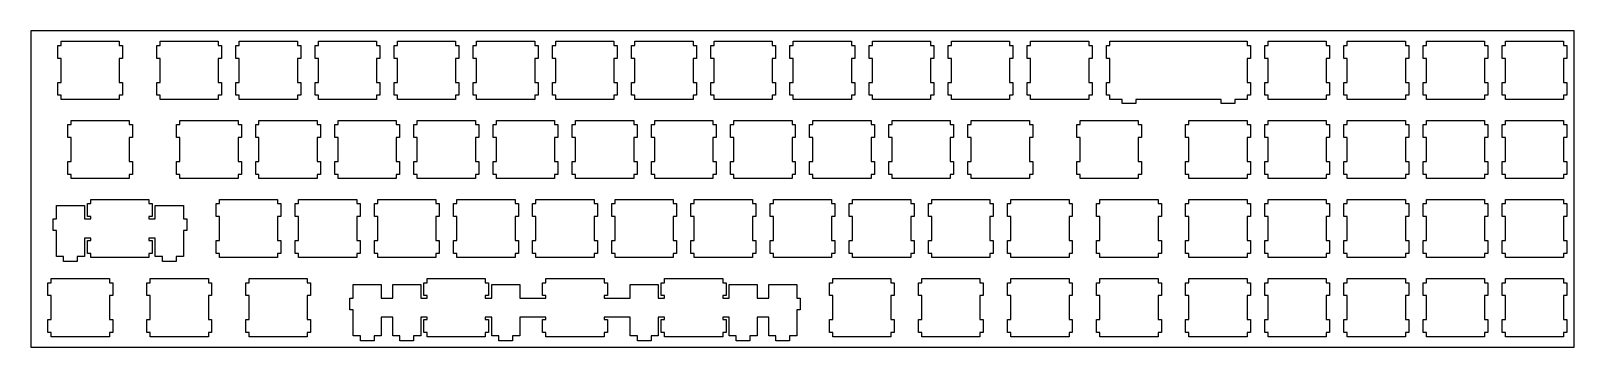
# Model space of a CAD drawing. Header units: millimetres. Extents: x 0 to 372, y 0 to 76.
import ezdxf

# ---------------------------------------------------------------- set-up
doc = ezdxf.new("R2010")
doc.units = ezdxf.units.MM
doc.layers.get('0').update_dxf_attribs({"linetype": 'CONTINUOUS'})

msp = doc.modelspace()

# ---------------------------------------------------------------- linework, layer by layer
for points in [[(371.57, 76.2801), (0.09508, 76.2801), (0.09508, 0.07993), (371.57, 0.07993)], [(22.1823, 60.755), (21.3817, 60.755), (21.3817, 59.756), (7.38216, 59.756), (7.38216, 60.755), (6.58153, 60.755), (6.58153, 63.8556), (7.38216, 63.8556), (7.38216, 69.6556), (6.58153, 69.6556), (6.58153, 72.7548), (7.38216, 72.7548), (7.38216, 73.7553), (21.3817, 73.7553), (21.3817, 72.7548), (22.1823, 72.7548), (22.1823, 69.6556), (21.3817, 69.6556), (21.3817, 63.8556), (22.1823, 63.8556)], [(45.194, 72.7548), (45.9948, 72.7548), (45.9948, 69.6556), (45.194, 69.6556), (45.194, 63.8556), (45.9948, 63.8556), (45.9948, 60.755), (45.194, 60.755), (45.194, 59.756), (31.1947, 59.756), (31.1947, 60.755), (30.3954, 60.755), (30.3954, 63.8556), (31.1947, 63.8556), (31.1947, 69.6556), (30.3954, 69.6556), (30.3954, 72.7548), (31.1947, 72.7548), (31.1947, 73.7553), (45.194, 73.7553)], [(49.4453, 63.8556), (50.2447, 63.8556), (50.2447, 69.6556), (49.4453, 69.6556), (49.4453, 72.7548), (50.2447, 72.7548), (50.2447, 73.7553), (64.244, 73.7553), (64.244, 72.7548), (65.0448, 72.7548), (65.0448, 69.6556), (64.244, 69.6556), (64.244, 63.8556), (65.0448, 63.8556), (65.0448, 60.755), (64.244, 60.755), (64.244, 59.756), (50.2447, 59.756), (50.2447, 60.755), (49.4453, 60.755)], [(68.4953, 72.7548), (69.2947, 72.7548), (69.2947, 73.7553), (83.294, 73.7553), (83.294, 72.7548), (84.0948, 72.7548), (84.0948, 69.6556), (83.294, 69.6556), (83.294, 63.8556), (84.0948, 63.8556), (84.0948, 60.755), (83.294, 60.755), (83.294, 59.756), (69.2947, 59.756), (69.2947, 60.755), (68.4953, 60.755), (68.4953, 63.8556), (69.2947, 63.8556), (69.2947, 69.6556), (68.4953, 69.6556)], [(88.3447, 63.8556), (88.3447, 69.6556), (87.5453, 69.6556), (87.5453, 72.7548), (88.3447, 72.7548), (88.3447, 73.7553), (102.344, 73.7553), (102.344, 72.7548), (103.145, 72.7548), (103.145, 69.6556), (102.344, 69.6556), (102.344, 63.8556), (103.145, 63.8556), (103.145, 60.755), (102.344, 60.755), (102.344, 59.756), (88.3447, 59.756), (88.3447, 60.755), (87.5453, 60.755), (87.5453, 63.8556)], [(106.595, 63.8556), (107.395, 63.8556), (107.395, 69.6556), (106.595, 69.6556), (106.595, 72.7548), (107.395, 72.7548), (107.395, 73.7553), (121.394, 73.7553), (121.394, 72.7548), (122.195, 72.7548), (122.195, 69.6556), (121.394, 69.6556), (121.394, 63.8556), (122.195, 63.8556), (122.195, 60.755), (121.394, 60.755), (121.394, 59.756), (107.395, 59.756), (107.395, 60.755), (106.595, 60.755)], [(140.444, 63.8556), (141.245, 63.8556), (141.245, 60.755), (140.444, 60.755), (140.444, 59.756), (126.445, 59.756), (126.445, 60.755), (125.644, 60.755), (125.644, 63.8556), (126.445, 63.8556), (126.445, 69.6556), (125.644, 69.6556), (125.644, 72.7548), (126.445, 72.7548), (126.445, 73.7553), (140.444, 73.7553), (140.444, 72.7548), (141.245, 72.7548), (141.245, 69.6556), (140.444, 69.6556)], [(145.495, 59.756), (145.495, 60.755), (144.695, 60.755), (144.695, 63.8556), (145.495, 63.8556), (145.495, 69.6556), (144.695, 69.6556), (144.695, 72.7548), (145.495, 72.7548), (145.495, 73.7553), (159.494, 73.7553), (159.494, 72.7548), (160.295, 72.7548), (160.295, 69.6556), (159.494, 69.6556), (159.494, 63.8556), (160.295, 63.8556), (160.295, 60.755), (159.494, 60.755), (159.494, 59.756)], [(178.544, 59.756), (164.545, 59.756), (164.545, 60.755), (163.745, 60.755), (163.745, 63.8556), (164.545, 63.8556), (164.545, 69.6556), (163.745, 69.6556), (163.745, 72.7548), (164.545, 72.7548), (164.545, 73.7553), (178.544, 73.7553), (178.544, 72.7548), (179.345, 72.7548), (179.345, 69.6556), (178.544, 69.6556), (178.544, 63.8556), (179.345, 63.8556), (179.345, 60.755), (178.544, 60.755)], [(182.795, 69.6556), (182.795, 72.7548), (183.595, 72.7548), (183.595, 73.7553), (197.594, 73.7553), (197.594, 72.7548), (198.395, 72.7548), (198.395, 69.6556), (197.594, 69.6556), (197.594, 63.8556), (198.395, 63.8556), (198.395, 60.755), (197.594, 60.755), (197.594, 59.756), (183.595, 59.756), (183.595, 60.755), (182.795, 60.755), (182.795, 63.8556), (183.595, 63.8556), (183.595, 69.6556)], [(217.445, 72.7548), (217.445, 69.6556), (216.644, 69.6556), (216.644, 63.8556), (217.445, 63.8556), (217.445, 60.755), (216.644, 60.755), (216.644, 59.756), (202.645, 59.756), (202.645, 60.755), (201.845, 60.755), (201.845, 63.8556), (202.645, 63.8556), (202.645, 69.6556), (201.845, 69.6556), (201.845, 72.7548), (202.645, 72.7548), (202.645, 73.7553), (216.644, 73.7553), (216.644, 72.7548)], [(220.895, 72.7548), (221.695, 72.7548), (221.695, 73.7553), (235.694, 73.7553), (235.694, 72.7548), (236.495, 72.7548), (236.495, 69.6556), (235.694, 69.6556), (235.694, 63.8556), (236.495, 63.8556), (236.495, 60.755), (235.694, 60.755), (235.694, 59.756), (221.695, 59.756), (221.695, 60.755), (220.895, 60.755), (220.895, 63.8556), (221.695, 63.8556), (221.695, 69.6556), (220.895, 69.6556)], [(239.945, 63.8556), (240.745, 63.8556), (240.745, 69.6556), (239.945, 69.6556), (239.945, 72.7548), (240.745, 72.7548), (240.745, 73.7553), (254.744, 73.7553), (254.744, 72.7548), (255.545, 72.7548), (255.545, 69.6556), (254.744, 69.6556), (254.744, 63.8556), (255.545, 63.8556), (255.545, 60.755), (254.744, 60.755), (254.744, 59.756), (240.745, 59.756), (240.745, 60.755), (239.945, 60.755)], [(258.995, 72.7548), (259.795, 72.7548), (259.795, 73.7553), (292.844, 73.7553), (292.844, 72.7548), (293.645, 72.7548), (293.645, 69.6556), (292.844, 69.6556), (292.844, 63.8556), (293.645, 63.8556), (293.645, 60.755), (292.844, 60.755), (292.844, 59.756), (289.87, 59.756), (289.87, 58.7858), (286.57, 58.7858), (286.57, 59.756), (266.07, 59.756), (266.07, 58.7858), (262.77, 58.7858), (262.77, 59.756), (259.795, 59.756), (259.795, 60.755), (258.995, 60.755), (258.995, 63.8556), (259.795, 63.8556), (259.795, 69.6556), (258.995, 69.6556)], [(311.894, 72.7548), (312.695, 72.7548), (312.695, 69.6556), (311.894, 69.6556), (311.894, 63.8556), (312.695, 63.8556), (312.695, 60.755), (311.894, 60.755), (311.894, 59.756), (297.895, 59.756), (297.895, 60.755), (297.095, 60.755), (297.095, 63.8556), (297.895, 63.8556), (297.895, 69.6556), (297.095, 69.6556), (297.095, 72.7548), (297.895, 72.7548), (297.895, 73.7553), (311.894, 73.7553)], [(331.745, 69.6556), (330.944, 69.6556), (330.944, 63.8556), (331.745, 63.8556), (331.745, 60.755), (330.944, 60.755), (330.944, 59.756), (316.945, 59.756), (316.945, 60.755), (316.145, 60.755), (316.145, 63.8556), (316.945, 63.8556), (316.945, 69.6556), (316.145, 69.6556), (316.145, 72.7548), (316.945, 72.7548), (316.945, 73.7553), (330.944, 73.7553), (330.944, 72.7548), (331.745, 72.7548)], [(335.195, 72.7548), (335.995, 72.7548), (335.995, 73.7553), (349.994, 73.7553), (349.994, 72.7548), (350.795, 72.7548), (350.795, 69.6556), (349.994, 69.6556), (349.994, 63.8556), (350.795, 63.8556), (350.795, 60.755), (349.994, 60.755), (349.994, 59.756), (335.995, 59.756), (335.995, 60.755), (335.195, 60.755), (335.195, 63.8556), (335.995, 63.8556), (335.995, 69.6556), (335.195, 69.6556)], [(355.046, 72.7548), (355.046, 73.7553), (369.044, 73.7553), (369.044, 72.7548), (369.845, 72.7548), (369.845, 69.6556), (369.044, 69.6556), (369.044, 63.8556), (369.845, 63.8556), (369.845, 60.755), (369.044, 60.755), (369.044, 59.756), (355.046, 59.756), (355.046, 60.755), (354.245, 60.755), (354.245, 63.8556), (355.046, 63.8556), (355.046, 69.6556), (354.245, 69.6556), (354.245, 72.7548)], [(23.7629, 50.6056), (23.7629, 44.8056), (24.5622, 44.8056), (24.5622, 41.705), (23.7629, 41.705), (23.7629, 40.706), (9.76341, 40.706), (9.76341, 41.705), (8.96278, 41.705), (8.96278, 44.8056), (9.76341, 44.8056), (9.76341, 50.6056), (8.96278, 50.6056), (8.96278, 53.7048), (9.76341, 53.7048), (9.76341, 54.7053), (23.7629, 54.7053), (23.7629, 53.7048), (24.5622, 53.7048), (24.5622, 50.6056)], [(35.9572, 44.8056), (35.9572, 50.6056), (35.1565, 50.6056), (35.1565, 53.7048), (35.9572, 53.7048), (35.9572, 54.7053), (49.9565, 54.7053), (49.9565, 53.7048), (50.7573, 53.7048), (50.7573, 50.6056), (49.9565, 50.6056), (49.9565, 44.8056), (50.7573, 44.8056), (50.7573, 41.705), (49.9565, 41.705), (49.9565, 40.706), (35.9572, 40.706), (35.9572, 41.705), (35.1565, 41.705), (35.1565, 44.8056)], [(55.0072, 40.706), (55.0072, 41.705), (54.2064, 41.705), (54.2064, 44.8056), (55.0072, 44.8056), (55.0072, 50.6056), (54.2064, 50.6056), (54.2064, 53.7048), (55.0072, 53.7048), (55.0072, 54.7053), (69.0065, 54.7053), (69.0065, 53.7048), (69.8073, 53.7048), (69.8073, 50.6056), (69.0065, 50.6056), (69.0065, 44.8056), (69.8073, 44.8056), (69.8073, 41.705), (69.0065, 41.705), (69.0065, 40.706)], [(88.8573, 44.8056), (88.8573, 41.705), (88.0565, 41.705), (88.0565, 40.706), (74.0572, 40.706), (74.0572, 41.705), (73.2564, 41.705), (73.2564, 44.8056), (74.0572, 44.8056), (74.0572, 50.6056), (73.2564, 50.6056), (73.2564, 53.7048), (74.0572, 53.7048), (74.0572, 54.7053), (88.0565, 54.7053), (88.0565, 53.7048), (88.8573, 53.7048), (88.8573, 50.6056), (88.0565, 50.6056), (88.0565, 44.8056)], [(92.3064, 41.705), (92.3064, 44.8056), (93.1072, 44.8056), (93.1072, 50.6056), (92.3064, 50.6056), (92.3064, 53.7048), (93.1072, 53.7048), (93.1072, 54.7053), (107.107, 54.7053), (107.107, 53.7048), (107.907, 53.7048), (107.907, 50.6056), (107.107, 50.6056), (107.107, 44.8056), (107.907, 44.8056), (107.907, 41.705), (107.107, 41.705), (107.107, 40.706), (93.1072, 40.706), (93.1072, 41.705)], [(111.356, 44.8056), (112.157, 44.8056), (112.157, 50.6056), (111.356, 50.6056), (111.356, 53.7048), (112.157, 53.7048), (112.157, 54.7053), (126.157, 54.7053), (126.157, 53.7048), (126.957, 53.7048), (126.957, 50.6056), (126.157, 50.6056), (126.157, 44.8056), (126.957, 44.8056), (126.957, 41.705), (126.157, 41.705), (126.157, 40.706), (112.157, 40.706), (112.157, 41.705), (111.356, 41.705)], [(130.406, 53.7048), (131.207, 53.7048), (131.207, 54.7053), (145.207, 54.7053), (145.207, 53.7048), (146.007, 53.7048), (146.007, 50.6056), (145.207, 50.6056), (145.207, 44.8056), (146.007, 44.8056), (146.007, 41.705), (145.207, 41.705), (145.207, 40.706), (131.207, 40.706), (131.207, 41.705), (130.406, 41.705), (130.406, 44.8056), (131.207, 44.8056), (131.207, 50.6056), (130.406, 50.6056)], [(165.057, 50.6056), (164.257, 50.6056), (164.257, 44.8056), (165.057, 44.8056), (165.057, 41.705), (164.257, 41.705), (164.257, 40.706), (150.257, 40.706), (150.257, 41.705), (149.456, 41.705), (149.456, 44.8056), (150.257, 44.8056), (150.257, 50.6056), (149.456, 50.6056), (149.456, 53.7048), (150.257, 53.7048), (150.257, 54.7053), (164.257, 54.7053), (164.257, 53.7048), (165.057, 53.7048)], [(183.307, 53.7048), (184.107, 53.7048), (184.107, 50.6056), (183.307, 50.6056), (183.307, 44.8056), (184.107, 44.8056), (184.107, 41.705), (183.307, 41.705), (183.307, 40.706), (169.307, 40.706), (169.307, 41.705), (168.506, 41.705), (168.506, 44.8056), (169.307, 44.8056), (169.307, 50.6056), (168.506, 50.6056), (168.506, 53.7048), (169.307, 53.7048), (169.307, 54.7053), (183.307, 54.7053)], [(188.357, 53.7048), (188.357, 54.7053), (202.357, 54.7053), (202.357, 53.7048), (203.157, 53.7048), (203.157, 50.6056), (202.357, 50.6056), (202.357, 44.8056), (203.157, 44.8056), (203.157, 41.705), (202.357, 41.705), (202.357, 40.706), (188.357, 40.706), (188.357, 41.705), (187.556, 41.705), (187.556, 44.8056), (188.357, 44.8056), (188.357, 50.6056), (187.556, 50.6056), (187.556, 53.7048)], [(207.407, 50.6056), (206.606, 50.6056), (206.606, 53.7048), (207.407, 53.7048), (207.407, 54.7053), (221.407, 54.7053), (221.407, 53.7048), (222.207, 53.7048), (222.207, 50.6056), (221.407, 50.6056), (221.407, 44.8056), (222.207, 44.8056), (222.207, 41.705), (221.407, 41.705), (221.407, 40.706), (207.407, 40.706), (207.407, 41.705), (206.606, 41.705), (206.606, 44.8056), (207.407, 44.8056)], [(240.457, 53.7048), (241.257, 53.7048), (241.257, 50.6056), (240.457, 50.6056), (240.457, 44.8056), (241.257, 44.8056), (241.257, 41.705), (240.457, 41.705), (240.457, 40.706), (226.457, 40.706), (226.457, 41.705), (225.656, 41.705), (225.656, 44.8056), (226.457, 44.8056), (226.457, 50.6056), (225.656, 50.6056), (225.656, 53.7048), (226.457, 53.7048), (226.457, 54.7053), (240.457, 54.7053)], [(266.65, 41.705), (266.65, 40.706), (252.65, 40.706), (252.65, 41.705), (251.85, 41.705), (251.85, 44.8056), (252.65, 44.8056), (252.65, 50.6056), (251.85, 50.6056), (251.85, 53.7048), (252.65, 53.7048), (252.65, 54.7053), (266.65, 54.7053), (266.65, 53.7048), (267.451, 53.7048), (267.451, 50.6056), (266.65, 50.6056), (266.65, 44.8056), (267.451, 44.8056), (267.451, 41.705)], [(292.844, 50.6056), (292.844, 44.8056), (293.645, 44.8056), (293.645, 41.705), (292.844, 41.705), (292.844, 40.706), (278.845, 40.706), (278.845, 41.705), (278.045, 41.705), (278.045, 44.8056), (278.845, 44.8056), (278.845, 50.6056), (278.045, 50.6056), (278.045, 53.7048), (278.845, 53.7048), (278.845, 54.7053), (292.844, 54.7053), (292.844, 53.7048), (293.645, 53.7048), (293.645, 50.6056)], [(311.894, 41.705), (311.894, 40.706), (297.895, 40.706), (297.895, 41.705), (297.095, 41.705), (297.095, 44.8056), (297.895, 44.8056), (297.895, 50.6056), (297.095, 50.6056), (297.095, 53.7048), (297.895, 53.7048), (297.895, 54.7053), (311.894, 54.7053), (311.894, 53.7048), (312.695, 53.7048), (312.695, 50.6056), (311.894, 50.6056), (311.894, 44.8056), (312.695, 44.8056), (312.695, 41.705)], [(316.945, 40.706), (316.945, 41.705), (316.145, 41.705), (316.145, 44.8056), (316.945, 44.8056), (316.945, 50.6056), (316.145, 50.6056), (316.145, 53.7048), (316.945, 53.7048), (316.945, 54.7053), (330.944, 54.7053), (330.944, 53.7048), (331.745, 53.7048), (331.745, 50.6056), (330.944, 50.6056), (330.944, 44.8056), (331.745, 44.8056), (331.745, 41.705), (330.944, 41.705), (330.944, 40.706)], [(335.995, 44.8056), (335.995, 50.6056), (335.195, 50.6056), (335.195, 53.7048), (335.995, 53.7048), (335.995, 54.7053), (349.994, 54.7053), (349.994, 53.7048), (350.795, 53.7048), (350.795, 50.6056), (349.994, 50.6056), (349.994, 44.8056), (350.795, 44.8056), (350.795, 41.705), (349.994, 41.705), (349.994, 40.706), (335.995, 40.706), (335.995, 41.705), (335.195, 41.705), (335.195, 44.8056)], [(369.044, 44.8056), (369.845, 44.8056), (369.845, 41.705), (369.044, 41.705), (369.044, 40.706), (355.046, 40.706), (355.046, 41.705), (354.245, 41.705), (354.245, 44.8056), (355.046, 44.8056), (355.046, 50.6056), (354.245, 50.6056), (354.245, 53.7048), (355.046, 53.7048), (355.046, 54.7053), (369.044, 54.7053), (369.044, 53.7048), (369.845, 53.7048), (369.845, 50.6056), (369.044, 50.6056)], [(14.5259, 34.6549), (14.5259, 35.6553), (28.5254, 35.6553), (28.5254, 34.6549), (29.326, 34.6549), (29.326, 31.5557), (28.5254, 31.5557), (28.5254, 30.9549), (30.0509, 30.9549), (30.0509, 34.185), (36.8004, 34.185), (36.8004, 30.9549), (37.6259, 30.9549), (37.6259, 28.1547), (36.8004, 28.1547), (36.8004, 21.886), (35.0752, 21.886), (35.0752, 20.6857), (31.7762, 20.6857), (31.7762, 21.886), (30.0509, 21.886), (30.0509, 26.355), (28.5254, 26.355), (28.5254, 25.7555), (29.326, 25.7555), (29.326, 22.655), (28.5254, 22.655), (28.5254, 21.6559), (14.5259, 21.6559), (14.5259, 22.655), (13.7253, 22.655), (13.7253, 25.7555), (14.5259, 25.7555), (14.5259, 26.355), (13.0004, 26.355), (13.0004, 21.886), (11.2751, 21.886), (11.2751, 20.6857), (7.97609, 20.6857), (7.97609, 21.886), (6.2508, 21.886), (6.2508, 28.1547), (5.42533, 28.1547), (5.42533, 30.9549), (6.2508, 30.9549), (6.2508, 34.185), (13.0004, 34.185), (13.0004, 30.9549), (14.5259, 30.9549), (14.5259, 31.5557), (13.7253, 31.5557), (13.7253, 34.6549)], [(44.6814, 22.655), (44.6814, 25.7555), (45.4822, 25.7555), (45.4822, 31.5557), (44.6814, 31.5557), (44.6814, 34.6549), (45.4822, 34.6549), (45.4822, 35.6553), (59.4815, 35.6553), (59.4815, 34.6549), (60.2823, 34.6549), (60.2823, 31.5557), (59.4815, 31.5557), (59.4815, 25.7555), (60.2823, 25.7555), (60.2823, 22.655), (59.4815, 22.655), (59.4815, 21.6559), (45.4822, 21.6559), (45.4822, 22.655)], [(78.5315, 31.5557), (78.5315, 25.7555), (79.3323, 25.7555), (79.3323, 22.655), (78.5315, 22.655), (78.5315, 21.6559), (64.5322, 21.6559), (64.5322, 22.655), (63.7314, 22.655), (63.7314, 25.7555), (64.5322, 25.7555), (64.5322, 31.5557), (63.7314, 31.5557), (63.7314, 34.6549), (64.5322, 34.6549), (64.5322, 35.6553), (78.5315, 35.6553), (78.5315, 34.6549), (79.3323, 34.6549), (79.3323, 31.5557)], [(83.5822, 31.5557), (82.7814, 31.5557), (82.7814, 34.6549), (83.5822, 34.6549), (83.5822, 35.6553), (97.5815, 35.6553), (97.5815, 34.6549), (98.3823, 34.6549), (98.3823, 31.5557), (97.5815, 31.5557), (97.5815, 25.7555), (98.3823, 25.7555), (98.3823, 22.655), (97.5815, 22.655), (97.5815, 21.6559), (83.5822, 21.6559), (83.5822, 22.655), (82.7814, 22.655), (82.7814, 25.7555), (83.5822, 25.7555)], [(117.432, 31.5557), (116.632, 31.5557), (116.632, 25.7555), (117.432, 25.7555), (117.432, 22.655), (116.632, 22.655), (116.632, 21.6559), (102.632, 21.6559), (102.632, 22.655), (101.831, 22.655), (101.831, 25.7555), (102.632, 25.7555), (102.632, 31.5557), (101.831, 31.5557), (101.831, 34.6549), (102.632, 34.6549), (102.632, 35.6553), (116.632, 35.6553), (116.632, 34.6549), (117.432, 34.6549)], [(120.881, 25.7555), (121.682, 25.7555), (121.682, 31.5557), (120.881, 31.5557), (120.881, 34.6549), (121.682, 34.6549), (121.682, 35.6553), (135.682, 35.6553), (135.682, 34.6549), (136.482, 34.6549), (136.482, 31.5557), (135.682, 31.5557), (135.682, 25.7555), (136.482, 25.7555), (136.482, 22.655), (135.682, 22.655), (135.682, 21.6559), (121.682, 21.6559), (121.682, 22.655), (120.881, 22.655)], [(155.532, 25.7555), (155.532, 22.655), (154.732, 22.655), (154.732, 21.6559), (140.732, 21.6559), (140.732, 22.655), (139.931, 22.655), (139.931, 25.7555), (140.732, 25.7555), (140.732, 31.5557), (139.931, 31.5557), (139.931, 34.6549), (140.732, 34.6549), (140.732, 35.6553), (154.732, 35.6553), (154.732, 34.6549), (155.532, 34.6549), (155.532, 31.5557), (154.732, 31.5557), (154.732, 25.7555)], [(158.981, 34.6549), (159.782, 34.6549), (159.782, 35.6553), (173.782, 35.6553), (173.782, 34.6549), (174.582, 34.6549), (174.582, 31.5557), (173.782, 31.5557), (173.782, 25.7555), (174.582, 25.7555), (174.582, 22.655), (173.782, 22.655), (173.782, 21.6559), (159.782, 21.6559), (159.782, 22.655), (158.981, 22.655), (158.981, 25.7555), (159.782, 25.7555), (159.782, 31.5557), (158.981, 31.5557)], [(178.832, 21.6559), (178.832, 22.655), (178.031, 22.655), (178.031, 25.7555), (178.832, 25.7555), (178.832, 31.5557), (178.031, 31.5557), (178.031, 34.6549), (178.832, 34.6549), (178.832, 35.6553), (192.832, 35.6553), (192.832, 34.6549), (193.632, 34.6549), (193.632, 31.5557), (192.832, 31.5557), (192.832, 25.7555), (193.632, 25.7555), (193.632, 22.655), (192.832, 22.655), (192.832, 21.6559)], [(211.882, 35.6553), (211.882, 34.6549), (212.682, 34.6549), (212.682, 31.5557), (211.882, 31.5557), (211.882, 25.7555), (212.682, 25.7555), (212.682, 22.655), (211.882, 22.655), (211.882, 21.6559), (197.882, 21.6559), (197.882, 22.655), (197.081, 22.655), (197.081, 25.7555), (197.882, 25.7555), (197.882, 31.5557), (197.081, 31.5557), (197.081, 34.6549), (197.882, 34.6549), (197.882, 35.6553)], [(216.131, 31.5557), (216.131, 34.6549), (216.932, 34.6549), (216.932, 35.6553), (230.932, 35.6553), (230.932, 34.6549), (231.732, 34.6549), (231.732, 31.5557), (230.932, 31.5557), (230.932, 25.7555), (231.732, 25.7555), (231.732, 22.655), (230.932, 22.655), (230.932, 21.6559), (216.932, 21.6559), (216.932, 22.655), (216.131, 22.655), (216.131, 25.7555), (216.932, 25.7555), (216.932, 31.5557)], [(235.982, 22.655), (235.181, 22.655), (235.181, 25.7555), (235.982, 25.7555), (235.982, 31.5557), (235.181, 31.5557), (235.181, 34.6549), (235.982, 34.6549), (235.982, 35.6553), (249.982, 35.6553), (249.982, 34.6549), (250.782, 34.6549), (250.782, 31.5557), (249.982, 31.5557), (249.982, 25.7555), (250.782, 25.7555), (250.782, 22.655), (249.982, 22.655), (249.982, 21.6559), (235.982, 21.6559)], [(257.413, 34.6549), (257.413, 35.6553), (271.413, 35.6553), (271.413, 34.6549), (272.212, 34.6549), (272.212, 31.5557), (271.413, 31.5557), (271.413, 25.7555), (272.212, 25.7555), (272.212, 22.655), (271.413, 22.655), (271.413, 21.6559), (257.413, 21.6559), (257.413, 22.655), (256.611, 22.655), (256.611, 25.7555), (257.413, 25.7555), (257.413, 31.5557), (256.611, 31.5557), (256.611, 34.6549)], [(292.844, 34.6549), (293.645, 34.6549), (293.645, 31.5557), (292.844, 31.5557), (292.844, 25.7555), (293.645, 25.7555), (293.645, 22.655), (292.844, 22.655), (292.844, 21.6559), (278.845, 21.6559), (278.845, 22.655), (278.045, 22.655), (278.045, 25.7555), (278.845, 25.7555), (278.845, 31.5557), (278.045, 31.5557), (278.045, 34.6549), (278.845, 34.6549), (278.845, 35.6553), (292.844, 35.6553)], [(297.895, 31.5557), (297.095, 31.5557), (297.095, 34.6549), (297.895, 34.6549), (297.895, 35.6553), (311.894, 35.6553), (311.894, 34.6549), (312.695, 34.6549), (312.695, 31.5557), (311.894, 31.5557), (311.894, 25.7555), (312.695, 25.7555), (312.695, 22.655), (311.894, 22.655), (311.894, 21.6559), (297.895, 21.6559), (297.895, 22.655), (297.095, 22.655), (297.095, 25.7555), (297.895, 25.7555)], [(316.945, 34.6549), (316.945, 35.6553), (330.944, 35.6553), (330.944, 34.6549), (331.745, 34.6549), (331.745, 31.5557), (330.944, 31.5557), (330.944, 25.7555), (331.745, 25.7555), (331.745, 22.655), (330.944, 22.655), (330.944, 21.6559), (316.945, 21.6559), (316.945, 22.655), (316.145, 22.655), (316.145, 25.7555), (316.945, 25.7555), (316.945, 31.5557), (316.145, 31.5557), (316.145, 34.6549)], [(349.994, 21.6559), (335.995, 21.6559), (335.995, 22.655), (335.195, 22.655), (335.195, 25.7555), (335.995, 25.7555), (335.995, 31.5557), (335.195, 31.5557), (335.195, 34.6549), (335.995, 34.6549), (335.995, 35.6553), (349.994, 35.6553), (349.994, 34.6549), (350.795, 34.6549), (350.795, 31.5557), (349.994, 31.5557), (349.994, 25.7555), (350.795, 25.7555), (350.795, 22.655), (349.994, 22.655)], [(355.046, 35.6553), (369.044, 35.6553), (369.044, 34.6549), (369.845, 34.6549), (369.845, 31.5557), (369.044, 31.5557), (369.044, 25.7555), (369.845, 25.7555), (369.845, 22.655), (369.044, 22.655), (369.044, 21.6559), (355.046, 21.6559), (355.046, 22.655), (354.245, 22.655), (354.245, 25.7555), (355.046, 25.7555), (355.046, 31.5557), (354.245, 31.5557), (354.245, 34.6549), (355.046, 34.6549)], [(4.20028, 6.70553), (5.00091, 6.70553), (5.00091, 12.5057), (4.20028, 12.5057), (4.20028, 15.6049), (5.00091, 15.6049), (5.00091, 16.6054), (19.0004, 16.6054), (19.0004, 15.6049), (19.801, 15.6049), (19.801, 12.5057), (19.0004, 12.5057), (19.0004, 6.70553), (19.801, 6.70553), (19.801, 3.60497), (19.0004, 3.60497), (19.0004, 2.60587), (5.00091, 2.60587), (5.00091, 3.60497), (4.20028, 3.60497)], [(28.0128, 15.6049), (28.8134, 15.6049), (28.8134, 16.6054), (42.8128, 16.6054), (42.8128, 15.6049), (43.6122, 15.6049), (43.6122, 12.5057), (42.8128, 12.5057), (42.8128, 6.70553), (43.6122, 6.70553), (43.6122, 3.60497), (42.8128, 3.60497), (42.8128, 2.60587), (28.8134, 2.60587), (28.8134, 3.60497), (28.0128, 3.60497), (28.0128, 6.70553), (28.8134, 6.70553), (28.8134, 12.5057), (28.0128, 12.5057)], [(66.6253, 6.70553), (67.4261, 6.70553), (67.4261, 3.60497), (66.6253, 3.60497), (66.6253, 2.60587), (52.626, 2.60587), (52.626, 3.60497), (51.8252, 3.60497), (51.8252, 6.70553), (52.626, 6.70553), (52.626, 12.5057), (51.8252, 12.5057), (51.8252, 15.6049), (52.626, 15.6049), (52.626, 16.6054), (66.6253, 16.6054), (66.6253, 15.6049), (67.4261, 15.6049), (67.4261, 12.5057), (66.6253, 12.5057)], [(79.412, 1.63573), (79.412, 2.83463), (77.6884, 2.83463), (77.6884, 9.1047), (76.8629, 9.1047), (76.8629, 11.9049), (77.6884, 11.9049), (77.6884, 15.135), (84.4381, 15.135), (84.4381, 11.9049), (87.2134, 11.9049), (87.2134, 15.135), (93.9631, 15.135), (93.9631, 11.9049), (95.4885, 11.9049), (95.4885, 12.5057), (94.6877, 12.5057), (94.6877, 15.6049), (95.4885, 15.6049), (95.4885, 16.6054), (109.488, 16.6054), (109.488, 15.6049), (110.287, 15.6049), (110.287, 12.5057), (109.488, 12.5057), (109.488, 11.9049), (111.014, 11.9049), (111.014, 15.135), (117.763, 15.135), (117.763, 11.9049), (124.062, 11.9049), (124.062, 12.5057), (123.263, 12.5057), (123.263, 15.6049), (124.062, 15.6049), (124.062, 16.6054), (138.063, 16.6054), (138.063, 15.6049), (138.862, 15.6049), (138.862, 12.5057), (138.063, 12.5057), (138.063, 11.9049), (144.363, 11.9049), (144.363, 15.135), (151.113, 15.135), (151.113, 11.9049), (152.638, 11.9049), (152.638, 12.5057), (151.838, 12.5057), (151.838, 15.6049), (152.638, 15.6049), (152.638, 16.6054), (166.638, 16.6054), (166.638, 15.6049), (167.437, 15.6049), (167.437, 12.5057), (166.638, 12.5057), (166.638, 11.9049), (168.164, 11.9049), (168.164, 15.135), (174.913, 15.135), (174.913, 11.9049), (177.689, 11.9049), (177.689, 15.135), (184.438, 15.135), (184.438, 11.9049), (185.262, 11.9049), (185.262, 9.1047), (184.438, 9.1047), (184.438, 2.83463), (182.713, 2.83463), (182.713, 1.63573), (179.412, 1.63573), (179.412, 2.83463), (177.689, 2.83463), (177.689, 7.30497), (174.913, 7.30497), (174.913, 2.83463), (173.188, 2.83463), (173.188, 1.63573), (169.887, 1.63573), (169.887, 2.83463), (168.164, 2.83463), (168.164, 7.30497), (166.638, 7.30497), (166.638, 6.70553), (167.437, 6.70553), (167.437, 3.60497), (166.638, 3.60497), (166.638, 2.60587), (152.638, 2.60587), (152.638, 3.60497), (151.838, 3.60497), (151.838, 6.70553), (152.638, 6.70553), (152.638, 7.30497), (151.113, 7.30497), (151.113, 2.83463), (149.388, 2.83463), (149.388, 1.63573), (146.087, 1.63573), (146.087, 2.83463), (144.363, 2.83463), (144.363, 7.30497), (138.063, 7.30497), (138.063, 6.70553), (138.862, 6.70553), (138.862, 3.60497), (138.063, 3.60497), (138.063, 2.60587), (124.062, 2.60587), (124.062, 3.60497), (123.263, 3.60497), (123.263, 6.70553), (124.062, 6.70553), (124.062, 7.30497), (117.763, 7.30497), (117.763, 2.83463), (116.038, 2.83463), (116.038, 1.63573), (112.737, 1.63573), (112.737, 2.83463), (111.014, 2.83463), (111.014, 7.30497), (109.488, 7.30497), (109.488, 6.70553), (110.287, 6.70553), (110.287, 3.60497), (109.488, 3.60497), (109.488, 2.60587), (95.4885, 2.60587), (95.4885, 3.60497), (94.6877, 3.60497), (94.6877, 6.70553), (95.4885, 6.70553), (95.4885, 7.30497), (93.9631, 7.30497), (93.9631, 2.83463), (92.2376, 2.83463), (92.2376, 1.63573), (88.937, 1.63573), (88.937, 2.83463), (87.2134, 2.83463), (87.2134, 7.30497), (84.4381, 7.30497), (84.4381, 2.83463), (82.7126, 2.83463), (82.7126, 1.63573)], [(207.92, 15.6049), (207.92, 12.5057), (207.119, 12.5057), (207.119, 6.70553), (207.92, 6.70553), (207.92, 3.60497), (207.119, 3.60497), (207.119, 2.60587), (193.118, 2.60587), (193.118, 3.60497), (192.319, 3.60497), (192.319, 6.70553), (193.118, 6.70553), (193.118, 12.5057), (192.319, 12.5057), (192.319, 15.6049), (193.118, 15.6049), (193.118, 16.6054), (207.119, 16.6054), (207.119, 15.6049)], [(228.55, 6.70553), (229.351, 6.70553), (229.351, 3.60497), (228.55, 3.60497), (228.55, 2.60587), (214.551, 2.60587), (214.551, 3.60497), (213.75, 3.60497), (213.75, 6.70553), (214.551, 6.70553), (214.551, 12.5057), (213.75, 12.5057), (213.75, 15.6049), (214.551, 15.6049), (214.551, 16.6054), (228.55, 16.6054), (228.55, 15.6049), (229.351, 15.6049), (229.351, 12.5057), (228.55, 12.5057)], [(235.982, 2.60587), (235.982, 3.60497), (235.181, 3.60497), (235.181, 6.70553), (235.982, 6.70553), (235.982, 12.5057), (235.181, 12.5057), (235.181, 15.6049), (235.982, 15.6049), (235.982, 16.6054), (249.982, 16.6054), (249.982, 15.6049), (250.782, 15.6049), (250.782, 12.5057), (249.982, 12.5057), (249.982, 6.70553), (250.782, 6.70553), (250.782, 3.60497), (249.982, 3.60497), (249.982, 2.60587)], [(272.212, 3.60497), (271.413, 3.60497), (271.413, 2.60587), (257.413, 2.60587), (257.413, 3.60497), (256.611, 3.60497), (256.611, 6.70553), (257.413, 6.70553), (257.413, 12.5057), (256.611, 12.5057), (256.611, 15.6049), (257.413, 15.6049), (257.413, 16.6054), (271.413, 16.6054), (271.413, 15.6049), (272.212, 15.6049), (272.212, 12.5057), (271.413, 12.5057), (271.413, 6.70553), (272.212, 6.70553)], [(278.843, 15.6049), (278.843, 16.6054), (292.844, 16.6054), (292.844, 15.6049), (293.643, 15.6049), (293.643, 12.5057), (292.844, 12.5057), (292.844, 6.70553), (293.643, 6.70553), (293.643, 3.60497), (292.844, 3.60497), (292.844, 2.60587), (278.843, 2.60587), (278.843, 3.60497), (278.044, 3.60497), (278.044, 6.70553), (278.843, 6.70553), (278.843, 12.5057), (278.044, 12.5057), (278.044, 15.6049)], [(297.893, 15.6049), (297.893, 16.6054), (311.894, 16.6054), (311.894, 15.6049), (312.693, 15.6049), (312.693, 12.5057), (311.894, 12.5057), (311.894, 6.70553), (312.693, 6.70553), (312.693, 3.60497), (311.894, 3.60497), (311.894, 2.60587), (297.893, 2.60587), (297.893, 3.60497), (297.094, 3.60497), (297.094, 6.70553), (297.893, 6.70553), (297.893, 12.5057), (297.094, 12.5057), (297.094, 15.6049)], [(331.745, 15.6049), (331.745, 12.5057), (330.944, 12.5057), (330.944, 6.70553), (331.745, 6.70553), (331.745, 3.60497), (330.944, 3.60497), (330.944, 2.60587), (316.943, 2.60587), (316.943, 3.60497), (316.144, 3.60497), (316.144, 6.70553), (316.943, 6.70553), (316.943, 12.5057), (316.144, 12.5057), (316.144, 15.6049), (316.943, 15.6049), (316.943, 16.6054), (330.944, 16.6054), (330.944, 15.6049)], [(349.994, 15.6049), (350.795, 15.6049), (350.795, 12.5057), (349.994, 12.5057), (349.994, 6.70553), (350.795, 6.70553), (350.795, 3.60497), (349.994, 3.60497), (349.994, 2.60587), (335.995, 2.60587), (335.995, 3.60497), (335.194, 3.60497), (335.194, 6.70553), (335.995, 6.70553), (335.995, 12.5057), (335.194, 12.5057), (335.194, 15.6049), (335.995, 15.6049), (335.995, 16.6054), (349.994, 16.6054)], [(355.046, 2.60587), (355.046, 3.60497), (354.245, 3.60497), (354.245, 6.70553), (355.046, 6.70553), (355.046, 12.5057), (354.245, 12.5057), (354.245, 15.6049), (355.046, 15.6049), (355.046, 16.6054), (369.044, 16.6054), (369.044, 15.6049), (369.845, 15.6049), (369.845, 12.5057), (369.044, 12.5057), (369.044, 6.70553), (369.845, 6.70553), (369.845, 3.60497), (369.044, 3.60497), (369.044, 2.60587)]]:
    msp.add_lwpolyline(points, close=True)

doc.saveas('drawing.dxf')
